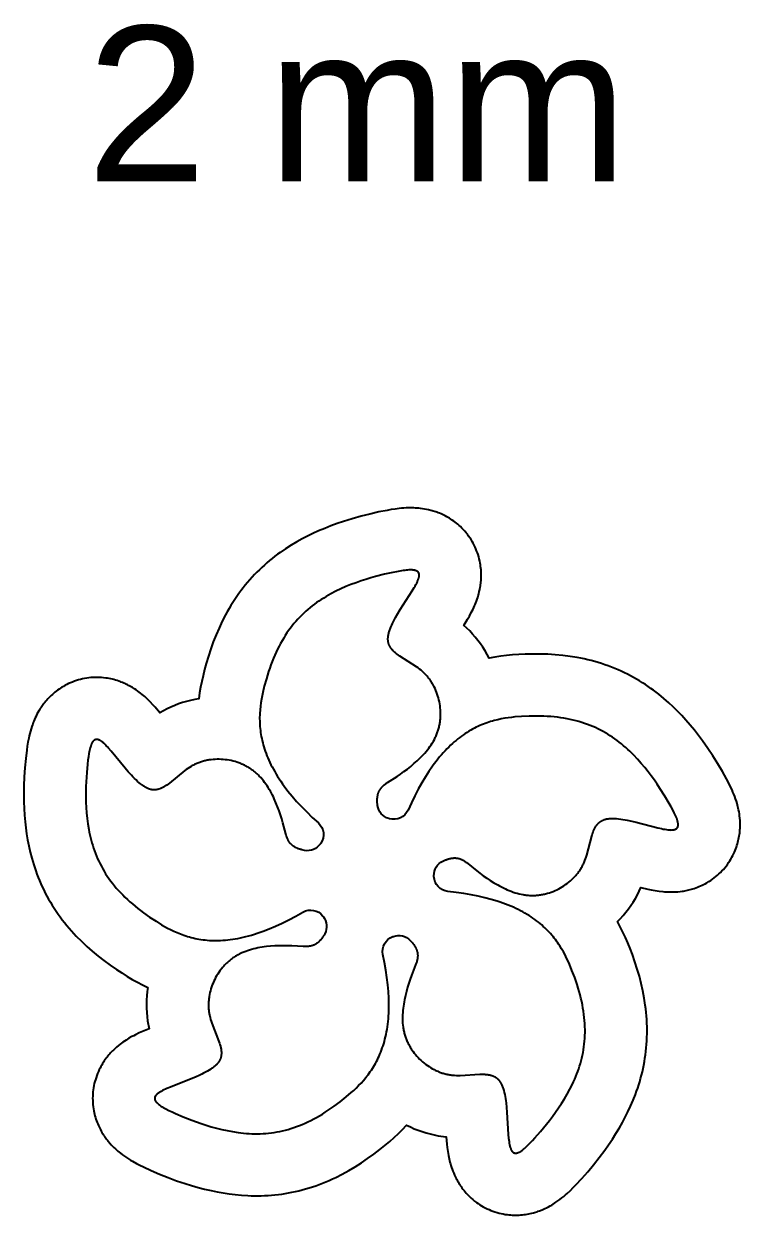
# Model space of a CAD drawing. Extents: x -221 to 104, y -309 to -96.
# Drawn here: x -104.23 to -81.13, y -137.36 to -98.95 of the extents above; entities that cross this region are included whole.
import ezdxf

# ---------------------------------------------------------------- set-up
doc = ezdxf.new("R2010")
doc.units = 0
doc.layers.add('DEFAULT', color=7, linetype='CONTINUOUS')
doc.layers.add('FLOWERS', color=7, linetype='CONTINUOUS')
doc.styles.add('DEFAULT', font='arial.ttf')

msp = doc.modelspace()

# ---------------------------------------------------------------- linework, layer by layer
at = {"layer": 'DEFAULT'}
msp.add_lwpolyline([(-100.228, -130.019, 0.074194), (-100.236, -131.096), (-100.19, -131.353), (-100.405, -131.442), (-100.506, -131.487), (-100.625, -131.544), (-100.683, -131.574), (-100.741, -131.604), (-100.837, -131.658), (-100.884, -131.687), (-100.93, -131.716), (-100.98, -131.748), (-101.029, -131.782), (-101.077, -131.816), (-101.124, -131.852), (-101.179, -131.896), (-101.234, -131.942), (-101.286, -131.989), (-101.338, -132.038), (-101.369, -132.068), (-101.399, -132.1), (-101.429, -132.132), (-101.458, -132.164), (-101.486, -132.197), (-101.514, -132.23), (-101.542, -132.264), (-101.568, -132.299), (-101.6, -132.342), (-101.631, -132.386), (-101.66, -132.431), (-101.689, -132.476), (-101.716, -132.522), (-101.743, -132.569), (-101.768, -132.617), (-101.792, -132.665), (-101.822, -132.73), (-101.85, -132.795), (-101.876, -132.862), (-101.899, -132.929), (-101.919, -132.993), (-101.937, -133.056), (-101.953, -133.12), (-101.967, -133.185), (-101.979, -133.252), (-101.989, -133.32), (-101.997, -133.388), (-102.002, -133.456), (-102.006, -133.525), (-102.007, -133.594), (-102.006, -133.662), (-102.003, -133.731), (-101.998, -133.797), (-101.991, -133.864), (-101.981, -133.93), (-101.97, -133.995), (-101.959, -134.05), (-101.946, -134.104), (-101.932, -134.158), (-101.917, -134.211), (-101.901, -134.264), (-101.883, -134.317), (-101.863, -134.369), (-101.843, -134.421), (-101.823, -134.467), (-101.801, -134.514), (-101.779, -134.56), (-101.756, -134.605), (-101.732, -134.65), (-101.706, -134.694), (-101.68, -134.738), (-101.653, -134.781), (-101.63, -134.815), (-101.607, -134.848), (-101.583, -134.881), (-101.558, -134.914), (-101.533, -134.946), (-101.508, -134.978), (-101.455, -135.041), (-101.411, -135.089), (-101.366, -135.137), (-101.319, -135.183), (-101.271, -135.228), (-101.231, -135.265), (-101.19, -135.3), (-101.148, -135.335), (-101.106, -135.368), (-101.043, -135.416), (-100.979, -135.462), (-100.913, -135.506), (-100.847, -135.549), (-100.783, -135.588), (-100.719, -135.626), (-100.598, -135.693), (-100.484, -135.752), (-100.368, -135.808), (-100.119, -135.923), (-99.849, -136.039), (-99.576, -136.149), (-99.3, -136.251), (-99.021, -136.345), (-98.815, -136.409), (-98.607, -136.468), (-98.398, -136.522), (-98.187, -136.571), (-97.995, -136.61), (-97.803, -136.645), (-97.61, -136.674), (-97.416, -136.699), (-97.209, -136.718), (-97.002, -136.731), (-96.894, -136.735), (-96.787, -136.737), (-96.679, -136.737), (-96.571, -136.735), (-96.461, -136.731), (-96.35, -136.725), (-96.24, -136.717), (-96.13, -136.706), (-96.02, -136.694), (-95.91, -136.68), (-95.801, -136.663), (-95.692, -136.644), (-95.581, -136.622), (-95.469, -136.599), (-95.359, -136.573), (-95.249, -136.545), (-95.139, -136.514), (-95.03, -136.482), (-94.922, -136.447), (-94.814, -136.411), (-94.705, -136.371), (-94.596, -136.33), (-94.488, -136.286), (-94.381, -136.24), (-94.275, -136.193), (-94.17, -136.143), (-93.962, -136.039), (-93.752, -135.924), (-93.545, -135.802), (-93.343, -135.673), (-93.145, -135.539), (-92.944, -135.394), (-92.748, -135.244), (-92.587, -135.115), (-92.43, -134.983), (-92.288, -134.858), (-92.149, -134.729), (-92.015, -134.597), (-91.884, -134.46, 0.074194), (-90.863, -134.8), (-90.604, -134.836), (-90.585, -135.068), (-90.574, -135.178), (-90.557, -135.308), (-90.547, -135.373), (-90.535, -135.438), (-90.513, -135.545), (-90.501, -135.599), (-90.487, -135.652), (-90.472, -135.709), (-90.455, -135.766), (-90.437, -135.822), (-90.418, -135.878), (-90.393, -135.945), (-90.366, -136.01), (-90.338, -136.075), (-90.307, -136.139), (-90.288, -136.178), (-90.267, -136.217), (-90.246, -136.255), (-90.224, -136.292), (-90.202, -136.33), (-90.179, -136.367), (-90.155, -136.403), (-90.13, -136.439), (-90.099, -136.483), (-90.066, -136.525), (-90.033, -136.567), (-89.999, -136.609), (-89.963, -136.649), (-89.927, -136.689), (-89.89, -136.727), (-89.851, -136.765), (-89.799, -136.814), (-89.745, -136.86), (-89.69, -136.906), (-89.633, -136.949), (-89.579, -136.987), (-89.524, -137.024), (-89.468, -137.059), (-89.41, -137.092), (-89.35, -137.124), (-89.289, -137.155), (-89.227, -137.183), (-89.164, -137.21), (-89.099, -137.234), (-89.034, -137.256), (-88.969, -137.277), (-88.903, -137.295), (-88.838, -137.311), (-88.772, -137.324), (-88.707, -137.336), (-88.641, -137.345), (-88.586, -137.352), (-88.53, -137.356), (-88.475, -137.36), (-88.419, -137.362), (-88.364, -137.362), (-88.308, -137.362), (-88.253, -137.359), (-88.197, -137.356), (-88.146, -137.351), (-88.096, -137.345), (-88.045, -137.338), (-87.995, -137.33), (-87.945, -137.321), (-87.895, -137.31), (-87.845, -137.299), (-87.796, -137.286), (-87.757, -137.275), (-87.717, -137.263), (-87.679, -137.251), (-87.64, -137.238), (-87.601, -137.224), (-87.563, -137.209), (-87.488, -137.178), (-87.428, -137.152), (-87.368, -137.123), (-87.31, -137.093), (-87.252, -137.062), (-87.205, -137.035), (-87.159, -137.007), (-87.113, -136.978), (-87.068, -136.948), (-87.003, -136.903), (-86.94, -136.856), (-86.877, -136.807), (-86.816, -136.757), (-86.762, -136.711), (-86.708, -136.663), (-86.603, -136.565), (-86.511, -136.474), (-86.422, -136.382), (-86.235, -136.181), (-86.041, -135.96), (-85.853, -135.734), (-85.671, -135.503), (-85.495, -135.267), (-85.37, -135.09), (-85.25, -134.911), (-85.134, -134.729), (-85.022, -134.543), (-84.926, -134.373), (-84.833, -134.201), (-84.746, -134.026), (-84.663, -133.849), (-84.58, -133.659), (-84.504, -133.466), (-84.467, -133.365), (-84.432, -133.263), (-84.398, -133.161), (-84.367, -133.058), (-84.337, -132.951), (-84.308, -132.844), (-84.282, -132.737), (-84.258, -132.629), (-84.236, -132.521), (-84.216, -132.412), (-84.198, -132.303), (-84.182, -132.193), (-84.168, -132.08), (-84.156, -131.967), (-84.147, -131.854), (-84.139, -131.741), (-84.134, -131.627), (-84.132, -131.514), (-84.131, -131.4), (-84.132, -131.286), (-84.136, -131.17), (-84.142, -131.054), (-84.15, -130.938), (-84.161, -130.822), (-84.173, -130.706), (-84.188, -130.591), (-84.223, -130.361), (-84.267, -130.125), (-84.319, -129.891), (-84.379, -129.659), (-84.446, -129.429), (-84.521, -129.194), (-84.603, -128.961), (-84.676, -128.768), (-84.754, -128.577), (-84.829, -128.404), (-84.908, -128.232), (-84.993, -128.063), (-85.082, -127.897, 0.074194), (-84.443, -127.031), (-84.329, -126.795), (-84.103, -126.849), (-83.994, -126.872), (-83.865, -126.896), (-83.801, -126.907), (-83.736, -126.916), (-83.626, -126.928), (-83.572, -126.933), (-83.517, -126.937), (-83.458, -126.94), (-83.399, -126.941), (-83.339, -126.941), (-83.28, -126.94), (-83.209, -126.937), (-83.139, -126.932), (-83.068, -126.925), (-82.998, -126.916), (-82.955, -126.909), (-82.912, -126.902), (-82.869, -126.894), (-82.827, -126.884), (-82.784, -126.875), (-82.742, -126.864), (-82.7, -126.852), (-82.658, -126.84), (-82.607, -126.824), (-82.556, -126.806), (-82.506, -126.788), (-82.456, -126.768), (-82.407, -126.746), (-82.358, -126.724), (-82.31, -126.7), (-82.262, -126.676), (-82.2, -126.641), (-82.138, -126.604), (-82.078, -126.565), (-82.02, -126.525), (-81.967, -126.485), (-81.915, -126.444), (-81.864, -126.402), (-81.815, -126.357), (-81.766, -126.31), (-81.718, -126.261), (-81.671, -126.211), (-81.627, -126.159), (-81.584, -126.106), (-81.542, -126.051), (-81.503, -125.995), (-81.465, -125.937), (-81.43, -125.88), (-81.397, -125.822), (-81.365, -125.764), (-81.336, -125.704), (-81.313, -125.653), (-81.291, -125.602), (-81.271, -125.55), (-81.252, -125.498), (-81.234, -125.445), (-81.218, -125.392), (-81.203, -125.339), (-81.189, -125.285), (-81.178, -125.235), (-81.168, -125.185), (-81.159, -125.135), (-81.151, -125.085), (-81.144, -125.034), (-81.139, -124.984), (-81.134, -124.933), (-81.131, -124.882), (-81.13, -124.841), (-81.129, -124.8), (-81.128, -124.759), (-81.129, -124.719), (-81.13, -124.678), (-81.132, -124.637), (-81.138, -124.555), (-81.145, -124.49), (-81.154, -124.425), (-81.164, -124.36), (-81.177, -124.295), (-81.188, -124.243), (-81.2, -124.19), (-81.214, -124.137), (-81.228, -124.085), (-81.251, -124.01), (-81.276, -123.935), (-81.303, -123.86), (-81.331, -123.787), (-81.36, -123.718), (-81.39, -123.65), (-81.448, -123.524), (-81.506, -123.409), (-81.566, -123.296), (-81.7, -123.056), (-81.851, -122.803), (-82.007, -122.554), (-82.17, -122.31), (-82.34, -122.07), (-82.47, -121.897), (-82.603, -121.727), (-82.741, -121.56), (-82.882, -121.396), (-83.014, -121.252), (-83.15, -121.111), (-83.289, -120.974), (-83.432, -120.84), (-83.59, -120.7), (-83.753, -120.566), (-83.921, -120.437), (-84.007, -120.375), (-84.093, -120.314), (-84.185, -120.252), (-84.278, -120.192), (-84.372, -120.134), (-84.467, -120.078), (-84.563, -120.023), (-84.66, -119.971), (-84.759, -119.92), (-84.858, -119.871), (-84.961, -119.823), (-85.065, -119.777), (-85.17, -119.733), (-85.275, -119.691), (-85.382, -119.651), (-85.489, -119.613), (-85.597, -119.577), (-85.705, -119.544), (-85.817, -119.511), (-85.929, -119.481), (-86.042, -119.453), (-86.156, -119.427), (-86.27, -119.403), (-86.384, -119.381), (-86.614, -119.344), (-86.851, -119.313), (-87.09, -119.29), (-87.329, -119.275), (-87.568, -119.268), (-87.815, -119.267), (-88.062, -119.273), (-88.268, -119.283), (-88.474, -119.297), (-88.662, -119.315), (-88.85, -119.338), (-89.037, -119.366), (-89.223, -119.399, 0.074194), (-89.849, -118.524), (-90.037, -118.343), (-89.916, -118.145), (-89.86, -118.048), (-89.798, -117.933), (-89.768, -117.875), (-89.739, -117.816), (-89.694, -117.716), (-89.672, -117.665), (-89.652, -117.614), (-89.631, -117.559), (-89.611, -117.503), (-89.592, -117.447), (-89.575, -117.39), (-89.556, -117.322), (-89.539, -117.253), (-89.524, -117.184), (-89.511, -117.114), (-89.504, -117.071), (-89.498, -117.028), (-89.493, -116.985), (-89.488, -116.942), (-89.484, -116.898), (-89.482, -116.855), (-89.48, -116.811), (-89.478, -116.768), (-89.478, -116.714), (-89.479, -116.66), (-89.481, -116.607), (-89.485, -116.553), (-89.49, -116.5), (-89.496, -116.446), (-89.503, -116.393), (-89.512, -116.34), (-89.526, -116.27), (-89.542, -116.2), (-89.56, -116.131), (-89.581, -116.063), (-89.602, -116), (-89.625, -115.938), (-89.65, -115.877), (-89.677, -115.817), (-89.707, -115.755), (-89.738, -115.694), (-89.772, -115.635), (-89.807, -115.576), (-89.845, -115.519), (-89.884, -115.462), (-89.925, -115.407), (-89.968, -115.354), (-90.011, -115.303), (-90.056, -115.253), (-90.103, -115.205), (-90.151, -115.159), (-90.191, -115.121), (-90.233, -115.085), (-90.276, -115.05), (-90.32, -115.015), (-90.365, -114.982), (-90.41, -114.95), (-90.456, -114.919), (-90.503, -114.89), (-90.547, -114.864), (-90.591, -114.839), (-90.636, -114.815), (-90.682, -114.792), (-90.728, -114.77), (-90.774, -114.749), (-90.821, -114.729), (-90.869, -114.71), (-90.907, -114.696), (-90.946, -114.683), (-90.984, -114.67), (-91.023, -114.658), (-91.063, -114.646), (-91.102, -114.635), (-91.181, -114.616), (-91.246, -114.602), (-91.31, -114.591), (-91.375, -114.581), (-91.44, -114.572), (-91.494, -114.567), (-91.548, -114.562), (-91.602, -114.559), (-91.656, -114.556), (-91.735, -114.555), (-91.814, -114.555), (-91.893, -114.558), (-91.972, -114.562), (-92.046, -114.568), (-92.121, -114.576), (-92.258, -114.592), (-92.385, -114.612), (-92.512, -114.634), (-92.781, -114.687), (-93.068, -114.752), (-93.353, -114.824), (-93.636, -114.904), (-93.917, -114.991), (-94.122, -115.061), (-94.325, -115.135), (-94.526, -115.215), (-94.725, -115.299), (-94.903, -115.38), (-95.079, -115.465), (-95.253, -115.554), (-95.424, -115.649), (-95.606, -115.757), (-95.784, -115.87), (-95.958, -115.99), (-96.044, -116.052), (-96.128, -116.116), (-96.215, -116.184), (-96.301, -116.254), (-96.386, -116.325), (-96.469, -116.398), (-96.55, -116.473), (-96.63, -116.549), (-96.709, -116.627), (-96.786, -116.706), (-96.864, -116.789), (-96.94, -116.874), (-97.014, -116.96), (-97.086, -117.047), (-97.157, -117.136), (-97.226, -117.226), (-97.294, -117.318), (-97.359, -117.411), (-97.424, -117.507), (-97.488, -117.605), (-97.549, -117.703), (-97.609, -117.803), (-97.667, -117.904), (-97.723, -118.006), (-97.83, -118.213), (-97.933, -118.429), (-98.028, -118.649), (-98.116, -118.872), (-98.197, -119.098), (-98.274, -119.332), (-98.345, -119.569), (-98.399, -119.768), (-98.449, -119.968), (-98.49, -120.152), (-98.527, -120.338), (-98.558, -120.524), (-98.583, -120.711, 0.074194), (-99.609, -121.036), (-99.84, -121.16), (-99.991, -120.983), (-100.065, -120.901), (-100.156, -120.805), (-100.202, -120.759), (-100.249, -120.713), (-100.33, -120.639), (-100.372, -120.603), (-100.414, -120.568), (-100.46, -120.531), (-100.507, -120.495), (-100.555, -120.46), (-100.603, -120.426), (-100.662, -120.387), (-100.722, -120.349), (-100.783, -120.314), (-100.846, -120.28), (-100.884, -120.26), (-100.924, -120.241), (-100.963, -120.222), (-101.003, -120.205), (-101.043, -120.188), (-101.083, -120.171), (-101.124, -120.156), (-101.165, -120.141), (-101.216, -120.125), (-101.268, -120.109), (-101.319, -120.094), (-101.371, -120.081), (-101.424, -120.069), (-101.476, -120.059), (-101.529, -120.05), (-101.582, -120.042), (-101.653, -120.033), (-101.724, -120.027), (-101.796, -120.023), (-101.867, -120.021), (-101.933, -120.022), (-101.999, -120.025), (-102.065, -120.029), (-102.131, -120.036), (-102.199, -120.046), (-102.266, -120.057), (-102.334, -120.07), (-102.4, -120.086), (-102.466, -120.104), (-102.532, -120.124), (-102.597, -120.146), (-102.661, -120.17), (-102.723, -120.196), (-102.784, -120.223), (-102.844, -120.252), (-102.903, -120.284), (-102.951, -120.311), (-102.999, -120.34), (-103.046, -120.369), (-103.092, -120.4), (-103.137, -120.433), (-103.182, -120.466), (-103.225, -120.5), (-103.268, -120.536), (-103.306, -120.57), (-103.344, -120.604), (-103.381, -120.639), (-103.417, -120.675), (-103.452, -120.712), (-103.486, -120.75), (-103.519, -120.789), (-103.552, -120.828), (-103.577, -120.86), (-103.602, -120.893), (-103.626, -120.925), (-103.649, -120.959), (-103.672, -120.993), (-103.695, -121.027), (-103.738, -121.096), (-103.771, -121.153), (-103.802, -121.211), (-103.832, -121.27), (-103.86, -121.329), (-103.882, -121.379), (-103.903, -121.428), (-103.923, -121.479), (-103.941, -121.53), (-103.967, -121.604), (-103.991, -121.679), (-104.013, -121.755), (-104.033, -121.832), (-104.051, -121.904), (-104.067, -121.977), (-104.093, -122.113), (-104.114, -122.24), (-104.132, -122.367), (-104.164, -122.64), (-104.191, -122.933), (-104.211, -123.226), (-104.223, -123.52), (-104.226, -123.814), (-104.223, -124.03), (-104.215, -124.246), (-104.202, -124.462), (-104.183, -124.677), (-104.162, -124.872), (-104.135, -125.065), (-104.103, -125.258), (-104.066, -125.45), (-104.021, -125.653), (-103.969, -125.854), (-103.94, -125.957), (-103.908, -126.06), (-103.875, -126.163), (-103.84, -126.264), (-103.802, -126.368), (-103.762, -126.471), (-103.72, -126.574), (-103.677, -126.675), (-103.631, -126.776), (-103.583, -126.876), (-103.534, -126.975), (-103.482, -127.072), (-103.427, -127.172), (-103.37, -127.27), (-103.311, -127.368), (-103.25, -127.464), (-103.188, -127.558), (-103.123, -127.652), (-103.057, -127.744), (-102.989, -127.835), (-102.917, -127.927), (-102.844, -128.018), (-102.769, -128.107), (-102.693, -128.194), (-102.615, -128.281), (-102.535, -128.366), (-102.372, -128.531), (-102.197, -128.695), (-102.018, -128.854), (-101.833, -129.007), (-101.644, -129.154), (-101.444, -129.3), (-101.241, -129.44), (-101.069, -129.553), (-100.894, -129.662), (-100.731, -129.758), (-100.566, -129.85), (-100.398, -129.937)], format="xyb", close=True, dxfattribs=at)
at = {"layer": 'FLOWERS'}
msp.add_lwpolyline([(-94.524, -128.288), (-94.547, -128.329), (-94.57, -128.367), (-94.582, -128.385), (-94.594, -128.403), (-94.606, -128.419), (-94.617, -128.436), (-94.629, -128.451), (-94.641, -128.466), (-94.653, -128.481), (-94.665, -128.494), (-94.677, -128.508), (-94.689, -128.52), (-94.701, -128.532), (-94.713, -128.544), (-94.725, -128.555), (-94.737, -128.566), (-94.749, -128.576), (-94.761, -128.585), (-94.773, -128.594), (-94.785, -128.603), (-94.797, -128.611), (-94.81, -128.619), (-94.822, -128.626), (-94.834, -128.633), (-94.847, -128.64), (-94.859, -128.646), (-94.871, -128.651), (-94.884, -128.657), (-94.896, -128.661), (-94.909, -128.666), (-94.921, -128.67), (-94.934, -128.674), (-94.947, -128.678), (-94.959, -128.681), (-94.972, -128.684), (-94.985, -128.687), (-94.998, -128.689), (-95.011, -128.691), (-95.024, -128.693), (-95.037, -128.694), (-95.063, -128.697), (-95.089, -128.699), (-95.115, -128.7), (-95.142, -128.7), (-95.169, -128.7), (-95.223, -128.698), (-95.588, -128.678), (-95.72, -128.675), (-95.855, -128.674), (-95.991, -128.676), (-96.129, -128.681), (-96.268, -128.691), (-96.406, -128.704), (-96.475, -128.713), (-96.544, -128.723), (-96.612, -128.735), (-96.68, -128.747), (-96.747, -128.762), (-96.814, -128.778), (-96.88, -128.795), (-96.945, -128.814), (-97.01, -128.835), (-97.073, -128.857), (-97.136, -128.882), (-97.197, -128.908), (-97.257, -128.936), (-97.287, -128.951), (-97.316, -128.966), (-97.345, -128.982), (-97.374, -128.998), (-97.402, -129.015), (-97.43, -129.033), (-97.457, -129.051), (-97.485, -129.069), (-97.511, -129.088), (-97.538, -129.108), (-97.563, -129.128), (-97.589, -129.148), (-97.614, -129.169), (-97.639, -129.191), (-97.663, -129.213), (-97.687, -129.235), (-97.71, -129.258), (-97.733, -129.281), (-97.756, -129.305), (-97.778, -129.329), (-97.8, -129.354), (-97.821, -129.378), (-97.842, -129.404), (-97.863, -129.429), (-97.902, -129.482), (-97.94, -129.535), (-97.975, -129.59), (-98.009, -129.646), (-98.041, -129.703), (-98.071, -129.761), (-98.1, -129.82), (-98.126, -129.879), (-98.15, -129.94), (-98.172, -130.001), (-98.192, -130.062), (-98.209, -130.125), (-98.225, -130.187), (-98.238, -130.25), (-98.25, -130.312), (-98.254, -130.344), (-98.259, -130.375), (-98.262, -130.407), (-98.265, -130.438), (-98.268, -130.47), (-98.27, -130.501), (-98.271, -130.533), (-98.272, -130.564), (-98.272, -130.596), (-98.272, -130.627), (-98.271, -130.658), (-98.269, -130.689), (-98.267, -130.72), (-98.264, -130.751), (-98.26, -130.782), (-98.256, -130.812), (-98.252, -130.843), (-98.246, -130.873), (-98.241, -130.903), (-98.234, -130.933), (-98.22, -130.993), (-98.204, -131.052), (-98.186, -131.11), (-98.167, -131.168), (-97.936, -131.761), (-97.919, -131.811), (-97.903, -131.861), (-97.889, -131.909), (-97.883, -131.933), (-97.878, -131.957), (-97.872, -131.98), (-97.868, -132.004), (-97.864, -132.027), (-97.861, -132.05), (-97.859, -132.073), (-97.857, -132.096), (-97.856, -132.118), (-97.856, -132.13), (-97.856, -132.141), (-97.856, -132.152), (-97.856, -132.163), (-97.857, -132.174), (-97.858, -132.185), (-97.859, -132.196), (-97.86, -132.207), (-97.862, -132.217), (-97.863, -132.228), (-97.865, -132.239), (-97.867, -132.25), (-97.87, -132.26), (-97.872, -132.271), (-97.875, -132.281), (-97.878, -132.292), (-97.882, -132.302), (-97.885, -132.313), (-97.889, -132.323), (-97.893, -132.333), (-97.898, -132.343), (-97.903, -132.354), (-97.907, -132.364), (-97.913, -132.374), (-97.918, -132.384), (-97.924, -132.394), (-97.93, -132.404), (-97.936, -132.414), (-97.943, -132.424), (-97.95, -132.433), (-97.957, -132.443), (-97.965, -132.453), (-97.973, -132.462), (-97.981, -132.472), (-97.989, -132.482), (-97.998, -132.491), (-98.016, -132.51), (-98.035, -132.529), (-98.056, -132.547), (-98.077, -132.565), (-98.099, -132.583), (-98.122, -132.601), (-98.146, -132.619), (-98.171, -132.637), (-98.197, -132.654), (-98.25, -132.688), (-98.307, -132.722), (-98.366, -132.755), (-98.428, -132.787), (-98.491, -132.819), (-98.556, -132.85), (-98.691, -132.91), (-98.829, -132.968), (-99.497, -133.23), (-99.611, -133.278), (-99.663, -133.301), (-99.713, -133.324), (-99.758, -133.347), (-99.8, -133.37), (-99.82, -133.381), (-99.838, -133.392), (-99.856, -133.403), (-99.872, -133.414), (-99.888, -133.425), (-99.902, -133.436), (-99.916, -133.446), (-99.922, -133.452), (-99.928, -133.457), (-99.934, -133.463), (-99.94, -133.468), (-99.945, -133.473), (-99.95, -133.479), (-99.955, -133.484), (-99.96, -133.489), (-99.965, -133.495), (-99.969, -133.5), (-99.973, -133.505), (-99.977, -133.511), (-99.98, -133.516), (-99.984, -133.521), (-99.987, -133.526), (-99.99, -133.532), (-99.992, -133.537), (-99.995, -133.542), (-99.996, -133.545), (-99.997, -133.548), (-99.998, -133.55), (-99.999, -133.553), (-100, -133.555), (-100.001, -133.558), (-100.001, -133.561), (-100.002, -133.563), (-100.003, -133.566), (-100.004, -133.569), (-100.004, -133.571), (-100.005, -133.574), (-100.005, -133.577), (-100.006, -133.579), (-100.006, -133.582), (-100.006, -133.584), (-100.007, -133.587), (-100.007, -133.59), (-100.007, -133.592), (-100.007, -133.595), (-100.007, -133.598), (-100.007, -133.6), (-100.007, -133.603), (-100.007, -133.605), (-100.007, -133.608), (-100.007, -133.611), (-100.006, -133.613), (-100.006, -133.616), (-100.006, -133.619), (-100.005, -133.621), (-100.005, -133.624), (-100.004, -133.626), (-100.004, -133.629), (-100.003, -133.632), (-100.002, -133.634), (-100.001, -133.637), (-100.001, -133.64), (-100, -133.642), (-99.998, -133.647), (-99.996, -133.653), (-99.994, -133.658), (-99.991, -133.663), (-99.989, -133.669), (-99.986, -133.674), (-99.983, -133.679), (-99.98, -133.684), (-99.976, -133.69), (-99.973, -133.695), (-99.969, -133.7), (-99.965, -133.706), (-99.96, -133.711), (-99.956, -133.716), (-99.951, -133.722), (-99.947, -133.727), (-99.942, -133.732), (-99.931, -133.743), (-99.92, -133.754), (-99.908, -133.765), (-99.895, -133.776), (-99.882, -133.786), (-99.868, -133.797), (-99.853, -133.808), (-99.837, -133.819), (-99.804, -133.842), (-99.768, -133.864), (-99.73, -133.887), (-99.689, -133.91), (-99.645, -133.934), (-99.551, -133.982), (-99.447, -134.031), (-99.335, -134.083), (-99.086, -134.19), (-98.809, -134.301), (-98.661, -134.355), (-98.507, -134.409), (-98.348, -134.46), (-98.185, -134.509), (-98.018, -134.555), (-97.847, -134.598), (-97.674, -134.635), (-97.498, -134.668), (-97.32, -134.695), (-97.231, -134.707), (-97.141, -134.716), (-97.051, -134.724), (-96.961, -134.73), (-96.871, -134.735), (-96.781, -134.737), (-96.692, -134.737), (-96.602, -134.735), (-96.512, -134.731), (-96.422, -134.725), (-96.332, -134.717), (-96.243, -134.706), (-96.153, -134.694), (-96.063, -134.679), (-95.973, -134.661), (-95.883, -134.642), (-95.793, -134.62), (-95.702, -134.595), (-95.612, -134.568), (-95.521, -134.539), (-95.43, -134.507), (-95.339, -134.473), (-95.248, -134.436), (-95.156, -134.396), (-95.064, -134.354), (-94.972, -134.309), (-94.879, -134.261), (-94.786, -134.211), (-94.693, -134.158), (-94.599, -134.102), (-94.505, -134.043), (-94.41, -133.981), (-94.315, -133.917), (-94.22, -133.849), (-94.027, -133.705), (-93.832, -133.549), (-93.67, -133.411), (-93.59, -133.338), (-93.509, -133.262), (-93.43, -133.183), (-93.352, -133.101), (-93.274, -133.015), (-93.199, -132.926), (-93.162, -132.879), (-93.126, -132.832), (-93.09, -132.783), (-93.054, -132.733), (-93.02, -132.683), (-92.986, -132.631), (-92.952, -132.577), (-92.92, -132.523), (-92.888, -132.467), (-92.857, -132.41), (-92.827, -132.352), (-92.798, -132.292), (-92.77, -132.231), (-92.742, -132.168), (-92.716, -132.104), (-92.691, -132.038), (-92.667, -131.971), (-92.643, -131.902), (-92.621, -131.832), (-92.601, -131.76), (-92.581, -131.687), (-92.563, -131.611), (-92.546, -131.534), (-92.53, -131.455), (-92.516, -131.375), (-92.503, -131.293), (-92.492, -131.208), (-92.482, -131.122), (-92.473, -131.034), (-92.466, -130.944), (-92.461, -130.852), (-92.457, -130.759), (-92.455, -130.663), (-92.455, -130.565), (-92.46, -130.362), (-92.471, -130.151), (-92.491, -129.931), (-92.518, -129.702), (-92.553, -129.464), (-92.597, -129.216), (-92.649, -128.958, -0.376728), (-92.328, -128.381, 0.002979), (-92.306, -128.373, -0.301409), (-91.768, -128.5), (-91.736, -128.535), (-91.707, -128.569), (-91.694, -128.585), (-91.681, -128.602), (-91.668, -128.618), (-91.656, -128.635), (-91.645, -128.651), (-91.635, -128.667), (-91.625, -128.682), (-91.615, -128.698), (-91.606, -128.713), (-91.598, -128.729), (-91.59, -128.744), (-91.583, -128.759), (-91.576, -128.774), (-91.57, -128.788), (-91.564, -128.803), (-91.558, -128.817), (-91.553, -128.832), (-91.549, -128.846), (-91.545, -128.86), (-91.541, -128.874), (-91.538, -128.888), (-91.536, -128.902), (-91.533, -128.916), (-91.531, -128.929), (-91.53, -128.943), (-91.529, -128.956), (-91.528, -128.97), (-91.527, -128.983), (-91.527, -128.996), (-91.527, -129.009), (-91.528, -129.023), (-91.529, -129.036), (-91.53, -129.049), (-91.531, -129.062), (-91.533, -129.075), (-91.535, -129.088), (-91.537, -129.1), (-91.54, -129.113), (-91.545, -129.139), (-91.552, -129.164), (-91.559, -129.19), (-91.567, -129.215), (-91.576, -129.241), (-91.594, -129.292), (-91.726, -129.633), (-91.77, -129.757), (-91.812, -129.885), (-91.853, -130.015), (-91.89, -130.148), (-91.924, -130.283), (-91.953, -130.419), (-91.966, -130.487), (-91.978, -130.555), (-91.988, -130.624), (-91.997, -130.692), (-92.004, -130.761), (-92.01, -130.829), (-92.014, -130.898), (-92.016, -130.966), (-92.016, -131.033), (-92.014, -131.101), (-92.011, -131.168), (-92.005, -131.234), (-91.996, -131.3), (-91.992, -131.333), (-91.986, -131.365), (-91.98, -131.398), (-91.973, -131.43), (-91.966, -131.462), (-91.958, -131.494), (-91.949, -131.526), (-91.94, -131.557), (-91.93, -131.588), (-91.92, -131.62), (-91.909, -131.65), (-91.897, -131.681), (-91.885, -131.711), (-91.872, -131.741), (-91.858, -131.771), (-91.845, -131.801), (-91.83, -131.83), (-91.815, -131.859), (-91.799, -131.888), (-91.783, -131.917), (-91.767, -131.945), (-91.75, -131.973), (-91.732, -132.001), (-91.714, -132.028), (-91.677, -132.082), (-91.637, -132.134), (-91.596, -132.185), (-91.554, -132.235), (-91.509, -132.283), (-91.463, -132.329), (-91.416, -132.374), (-91.367, -132.417), (-91.317, -132.459), (-91.266, -132.499), (-91.214, -132.536), (-91.16, -132.573), (-91.106, -132.607), (-91.05, -132.639), (-90.994, -132.669), (-90.965, -132.683), (-90.937, -132.697), (-90.908, -132.71), (-90.879, -132.723), (-90.85, -132.735), (-90.82, -132.746), (-90.791, -132.757), (-90.761, -132.768), (-90.732, -132.778), (-90.702, -132.787), (-90.672, -132.796), (-90.642, -132.804), (-90.612, -132.811), (-90.581, -132.818), (-90.551, -132.824), (-90.521, -132.83), (-90.49, -132.835), (-90.46, -132.839), (-90.429, -132.843), (-90.399, -132.846), (-90.338, -132.851), (-90.277, -132.854), (-90.216, -132.855), (-90.155, -132.855), (-89.519, -132.818), (-89.466, -132.817), (-89.414, -132.818), (-89.364, -132.82), (-89.339, -132.821), (-89.315, -132.823), (-89.291, -132.826), (-89.267, -132.829), (-89.244, -132.832), (-89.221, -132.837), (-89.199, -132.841), (-89.176, -132.847), (-89.155, -132.853), (-89.144, -132.856), (-89.133, -132.859), (-89.123, -132.863), (-89.113, -132.867), (-89.102, -132.871), (-89.092, -132.875), (-89.082, -132.879), (-89.072, -132.884), (-89.062, -132.889), (-89.053, -132.894), (-89.043, -132.899), (-89.033, -132.904), (-89.024, -132.91), (-89.015, -132.915), (-89.006, -132.921), (-88.997, -132.928), (-88.988, -132.934), (-88.979, -132.941), (-88.97, -132.948), (-88.962, -132.955), (-88.954, -132.962), (-88.945, -132.97), (-88.937, -132.978), (-88.929, -132.986), (-88.921, -132.994), (-88.914, -133.003), (-88.906, -133.011), (-88.899, -133.02), (-88.891, -133.03), (-88.884, -133.039), (-88.877, -133.049), (-88.87, -133.06), (-88.864, -133.07), (-88.857, -133.081), (-88.85, -133.092), (-88.844, -133.103), (-88.832, -133.126), (-88.82, -133.15), (-88.809, -133.175), (-88.798, -133.201), (-88.787, -133.228), (-88.778, -133.255), (-88.768, -133.283), (-88.759, -133.313), (-88.75, -133.342), (-88.734, -133.404), (-88.72, -133.468), (-88.707, -133.535), (-88.695, -133.603), (-88.685, -133.673), (-88.675, -133.745), (-88.66, -133.891), (-88.647, -134.041), (-88.604, -134.757), (-88.594, -134.88), (-88.588, -134.937), (-88.582, -134.991), (-88.574, -135.042), (-88.566, -135.088), (-88.561, -135.11), (-88.556, -135.131), (-88.551, -135.151), (-88.546, -135.17), (-88.54, -135.188), (-88.534, -135.206), (-88.528, -135.222), (-88.525, -135.23), (-88.522, -135.237), (-88.518, -135.244), (-88.515, -135.251), (-88.512, -135.258), (-88.508, -135.265), (-88.505, -135.271), (-88.501, -135.277), (-88.497, -135.283), (-88.494, -135.289), (-88.49, -135.294), (-88.486, -135.3), (-88.482, -135.305), (-88.478, -135.31), (-88.474, -135.314), (-88.47, -135.319), (-88.466, -135.323), (-88.461, -135.327), (-88.459, -135.329), (-88.457, -135.33), (-88.455, -135.332), (-88.453, -135.334), (-88.45, -135.336), (-88.448, -135.337), (-88.446, -135.339), (-88.444, -135.34), (-88.441, -135.342), (-88.439, -135.343), (-88.437, -135.345), (-88.434, -135.346), (-88.432, -135.347), (-88.43, -135.349), (-88.427, -135.35), (-88.425, -135.351), (-88.423, -135.352), (-88.42, -135.353), (-88.418, -135.354), (-88.415, -135.355), (-88.413, -135.356), (-88.41, -135.356), (-88.408, -135.357), (-88.405, -135.358), (-88.403, -135.359), (-88.4, -135.359), (-88.397, -135.36), (-88.395, -135.36), (-88.392, -135.361), (-88.39, -135.361), (-88.387, -135.361), (-88.384, -135.362), (-88.382, -135.362), (-88.379, -135.362), (-88.376, -135.362), (-88.373, -135.362), (-88.371, -135.363), (-88.368, -135.363), (-88.362, -135.362), (-88.357, -135.362), (-88.351, -135.362), (-88.345, -135.361), (-88.339, -135.36), (-88.334, -135.359), (-88.328, -135.358), (-88.322, -135.356), (-88.315, -135.355), (-88.309, -135.353), (-88.303, -135.351), (-88.297, -135.349), (-88.29, -135.346), (-88.284, -135.344), (-88.277, -135.341), (-88.271, -135.338), (-88.264, -135.335), (-88.251, -135.328), (-88.237, -135.321), (-88.223, -135.313), (-88.209, -135.304), (-88.194, -135.295), (-88.18, -135.285), (-88.164, -135.274), (-88.149, -135.263), (-88.118, -135.238), (-88.085, -135.211), (-88.052, -135.181), (-88.017, -135.15), (-87.981, -135.115), (-87.906, -135.041), (-87.827, -134.957), (-87.744, -134.866), (-87.564, -134.663), (-87.374, -134.433), (-87.276, -134.309), (-87.178, -134.18), (-87.08, -134.044), (-86.982, -133.904), (-86.887, -133.76), (-86.794, -133.61), (-86.705, -133.457), (-86.619, -133.3), (-86.538, -133.139), (-86.5, -133.058), (-86.463, -132.976), (-86.428, -132.893), (-86.394, -132.809), (-86.362, -132.725), (-86.332, -132.64), (-86.304, -132.554), (-86.278, -132.468), (-86.254, -132.382), (-86.232, -132.295), (-86.213, -132.207), (-86.195, -132.118), (-86.179, -132.029), (-86.166, -131.939), (-86.154, -131.848), (-86.145, -131.756), (-86.138, -131.663), (-86.134, -131.57), (-86.131, -131.475), (-86.131, -131.38), (-86.133, -131.284), (-86.138, -131.187), (-86.145, -131.088), (-86.154, -130.989), (-86.166, -130.888), (-86.18, -130.787), (-86.197, -130.684), (-86.216, -130.58), (-86.238, -130.475), (-86.262, -130.368), (-86.289, -130.26), (-86.318, -130.151), (-86.35, -130.041), (-86.385, -129.929), (-86.462, -129.702), (-86.551, -129.468), (-86.632, -129.271), (-86.676, -129.172), (-86.724, -129.072), (-86.774, -128.972), (-86.828, -128.872), (-86.886, -128.773), (-86.948, -128.673), (-86.981, -128.624), (-87.015, -128.574), (-87.05, -128.525), (-87.086, -128.476), (-87.124, -128.428), (-87.163, -128.379), (-87.203, -128.331), (-87.245, -128.283), (-87.288, -128.236), (-87.333, -128.189), (-87.379, -128.142), (-87.427, -128.096), (-87.476, -128.05), (-87.527, -128.005), (-87.58, -127.96), (-87.635, -127.915), (-87.691, -127.872), (-87.749, -127.828), (-87.809, -127.786), (-87.871, -127.744), (-87.935, -127.703), (-88.001, -127.662), (-88.069, -127.622), (-88.139, -127.583), (-88.212, -127.544), (-88.286, -127.507), (-88.363, -127.47), (-88.441, -127.434), (-88.522, -127.398), (-88.606, -127.364), (-88.692, -127.331), (-88.78, -127.298), (-88.87, -127.267), (-88.963, -127.236), (-89.157, -127.178), (-89.362, -127.124), (-89.577, -127.074), (-89.803, -127.029), (-90.041, -126.989), (-90.29, -126.954), (-90.552, -126.924, -0.376728), (-91.001, -126.441, 0.002979), (-91.002, -126.417, -0.301409), (-90.715, -125.945), (-90.672, -125.925), (-90.631, -125.908), (-90.611, -125.9), (-90.591, -125.893), (-90.571, -125.886), (-90.552, -125.88), (-90.534, -125.874), (-90.515, -125.869), (-90.497, -125.865), (-90.479, -125.86), (-90.462, -125.857), (-90.445, -125.853), (-90.428, -125.851), (-90.411, -125.848), (-90.395, -125.846), (-90.379, -125.845), (-90.364, -125.844), (-90.348, -125.843), (-90.333, -125.843), (-90.318, -125.843), (-90.303, -125.844), (-90.289, -125.845), (-90.275, -125.846), (-90.261, -125.848), (-90.247, -125.85), (-90.233, -125.852), (-90.22, -125.855), (-90.207, -125.858), (-90.194, -125.861), (-90.181, -125.865), (-90.168, -125.869), (-90.156, -125.873), (-90.144, -125.878), (-90.131, -125.883), (-90.119, -125.888), (-90.107, -125.893), (-90.096, -125.899), (-90.084, -125.905), (-90.072, -125.911), (-90.061, -125.917), (-90.038, -125.93), (-90.016, -125.944), (-89.994, -125.959), (-89.972, -125.975), (-89.951, -125.991), (-89.908, -126.024), (-89.624, -126.254), (-89.52, -126.335), (-89.411, -126.415), (-89.3, -126.493), (-89.185, -126.57), (-89.067, -126.644), (-88.947, -126.714), (-88.886, -126.747), (-88.825, -126.779), (-88.763, -126.81), (-88.7, -126.84), (-88.637, -126.868), (-88.574, -126.894), (-88.511, -126.919), (-88.446, -126.942), (-88.382, -126.963), (-88.318, -126.983), (-88.253, -127), (-88.188, -127.014), (-88.122, -127.027), (-88.09, -127.032), (-88.057, -127.037), (-88.024, -127.041), (-87.991, -127.045), (-87.959, -127.048), (-87.926, -127.05), (-87.893, -127.052), (-87.86, -127.053), (-87.828, -127.053), (-87.795, -127.053), (-87.762, -127.052), (-87.729, -127.05), (-87.697, -127.048), (-87.664, -127.045), (-87.631, -127.041), (-87.599, -127.037), (-87.567, -127.033), (-87.534, -127.027), (-87.502, -127.022), (-87.47, -127.015), (-87.438, -127.008), (-87.406, -127), (-87.374, -126.992), (-87.343, -126.984), (-87.28, -126.964), (-87.218, -126.943), (-87.157, -126.92), (-87.097, -126.895), (-87.037, -126.867), (-86.979, -126.838), (-86.922, -126.807), (-86.865, -126.774), (-86.81, -126.739), (-86.757, -126.703), (-86.704, -126.665), (-86.654, -126.625), (-86.604, -126.584), (-86.557, -126.541), (-86.511, -126.497), (-86.488, -126.474), (-86.466, -126.451), (-86.445, -126.428), (-86.424, -126.404), (-86.403, -126.38), (-86.383, -126.356), (-86.364, -126.331), (-86.345, -126.306), (-86.326, -126.281), (-86.308, -126.255), (-86.291, -126.229), (-86.274, -126.203), (-86.257, -126.177), (-86.241, -126.15), (-86.226, -126.123), (-86.211, -126.096), (-86.197, -126.069), (-86.184, -126.041), (-86.171, -126.013), (-86.158, -125.985), (-86.135, -125.929), (-86.113, -125.872), (-86.093, -125.814), (-86.074, -125.756), (-85.913, -125.14), (-85.897, -125.089), (-85.881, -125.04), (-85.864, -124.993), (-85.854, -124.97), (-85.845, -124.948), (-85.835, -124.925), (-85.825, -124.904), (-85.814, -124.883), (-85.803, -124.862), (-85.792, -124.842), (-85.78, -124.823), (-85.767, -124.804), (-85.761, -124.795), (-85.755, -124.786), (-85.748, -124.777), (-85.741, -124.768), (-85.734, -124.76), (-85.727, -124.752), (-85.72, -124.743), (-85.712, -124.735), (-85.705, -124.727), (-85.697, -124.72), (-85.689, -124.712), (-85.681, -124.705), (-85.673, -124.698), (-85.665, -124.691), (-85.656, -124.684), (-85.647, -124.677), (-85.639, -124.671), (-85.63, -124.664), (-85.62, -124.658), (-85.611, -124.652), (-85.601, -124.647), (-85.592, -124.641), (-85.582, -124.636), (-85.571, -124.631), (-85.561, -124.626), (-85.551, -124.621), (-85.54, -124.617), (-85.529, -124.613), (-85.518, -124.608), (-85.506, -124.605), (-85.495, -124.601), (-85.483, -124.598), (-85.471, -124.594), (-85.459, -124.591), (-85.446, -124.589), (-85.434, -124.586), (-85.408, -124.581), (-85.381, -124.578), (-85.354, -124.575), (-85.326, -124.572), (-85.297, -124.571), (-85.268, -124.57), (-85.238, -124.57), (-85.208, -124.57), (-85.177, -124.571), (-85.113, -124.575), (-85.048, -124.581), (-84.981, -124.589), (-84.912, -124.599), (-84.842, -124.611), (-84.771, -124.624), (-84.627, -124.654), (-84.481, -124.688), (-83.786, -124.869), (-83.666, -124.898), (-83.61, -124.91), (-83.557, -124.92), (-83.506, -124.928), (-83.459, -124.935), (-83.437, -124.937), (-83.415, -124.939), (-83.395, -124.94), (-83.375, -124.941), (-83.356, -124.942), (-83.338, -124.941), (-83.321, -124.94), (-83.312, -124.94), (-83.304, -124.939), (-83.296, -124.938), (-83.289, -124.937), (-83.281, -124.936), (-83.274, -124.935), (-83.266, -124.933), (-83.259, -124.932), (-83.253, -124.93), (-83.246, -124.928), (-83.24, -124.926), (-83.234, -124.924), (-83.228, -124.922), (-83.222, -124.92), (-83.216, -124.917), (-83.211, -124.915), (-83.205, -124.912), (-83.2, -124.909), (-83.198, -124.908), (-83.195, -124.906), (-83.193, -124.905), (-83.191, -124.903), (-83.188, -124.902), (-83.186, -124.9), (-83.184, -124.898), (-83.182, -124.897), (-83.18, -124.895), (-83.178, -124.893), (-83.176, -124.891), (-83.174, -124.89), (-83.172, -124.888), (-83.17, -124.886), (-83.168, -124.884), (-83.166, -124.882), (-83.164, -124.88), (-83.163, -124.878), (-83.161, -124.876), (-83.159, -124.874), (-83.158, -124.872), (-83.156, -124.87), (-83.155, -124.868), (-83.153, -124.865), (-83.152, -124.863), (-83.151, -124.861), (-83.149, -124.859), (-83.148, -124.856), (-83.147, -124.854), (-83.145, -124.852), (-83.144, -124.849), (-83.143, -124.847), (-83.142, -124.844), (-83.141, -124.842), (-83.14, -124.839), (-83.139, -124.837), (-83.138, -124.834), (-83.137, -124.832), (-83.136, -124.826), (-83.134, -124.821), (-83.133, -124.815), (-83.132, -124.809), (-83.131, -124.804), (-83.13, -124.798), (-83.129, -124.792), (-83.129, -124.785), (-83.129, -124.779), (-83.128, -124.773), (-83.128, -124.766), (-83.129, -124.76), (-83.129, -124.753), (-83.129, -124.746), (-83.13, -124.739), (-83.131, -124.732), (-83.131, -124.724), (-83.134, -124.71), (-83.136, -124.694), (-83.14, -124.678), (-83.144, -124.662), (-83.148, -124.645), (-83.153, -124.628), (-83.159, -124.611), (-83.165, -124.593), (-83.178, -124.555), (-83.194, -124.516), (-83.212, -124.475), (-83.231, -124.432), (-83.253, -124.387), (-83.301, -124.293), (-83.356, -124.192), (-83.416, -124.084), (-83.554, -123.851), (-83.714, -123.599), (-83.802, -123.467), (-83.895, -123.334), (-83.993, -123.199), (-84.096, -123.063), (-84.204, -122.928), (-84.318, -122.793), (-84.436, -122.661), (-84.559, -122.531), (-84.686, -122.404), (-84.752, -122.343), (-84.819, -122.282), (-84.887, -122.223), (-84.956, -122.165), (-85.026, -122.109), (-85.098, -122.054), (-85.17, -122.001), (-85.244, -121.95), (-85.319, -121.9), (-85.395, -121.853), (-85.473, -121.806), (-85.551, -121.762), (-85.632, -121.72), (-85.713, -121.679), (-85.796, -121.64), (-85.881, -121.603), (-85.966, -121.568), (-86.054, -121.535), (-86.143, -121.503), (-86.234, -121.473), (-86.326, -121.446), (-86.42, -121.42), (-86.516, -121.396), (-86.613, -121.374), (-86.712, -121.355), (-86.813, -121.337), (-86.916, -121.321), (-87.021, -121.307), (-87.128, -121.295), (-87.236, -121.285), (-87.347, -121.277), (-87.46, -121.272), (-87.575, -121.268), (-87.692, -121.266), (-87.932, -121.27), (-88.182, -121.282), (-88.394, -121.298), (-88.502, -121.31), (-88.612, -121.324), (-88.722, -121.341), (-88.834, -121.361), (-88.947, -121.386), (-89.061, -121.414), (-89.118, -121.43), (-89.175, -121.447), (-89.233, -121.465), (-89.291, -121.484), (-89.348, -121.505), (-89.407, -121.527), (-89.465, -121.551), (-89.523, -121.576), (-89.582, -121.602), (-89.64, -121.63), (-89.699, -121.66), (-89.758, -121.691), (-89.817, -121.724), (-89.875, -121.758), (-89.934, -121.795), (-89.993, -121.833), (-90.052, -121.873), (-90.112, -121.915), (-90.171, -121.959), (-90.23, -122.005), (-90.289, -122.053), (-90.348, -122.103), (-90.407, -122.156), (-90.466, -122.21), (-90.525, -122.267), (-90.583, -122.326), (-90.642, -122.387), (-90.701, -122.451), (-90.759, -122.517), (-90.818, -122.586), (-90.876, -122.657), (-90.934, -122.731), (-90.992, -122.808), (-91.05, -122.887), (-91.165, -123.053), (-91.28, -123.231), (-91.394, -123.42), (-91.506, -123.621), (-91.618, -123.835), (-91.728, -124.061), (-91.838, -124.301, -0.376728), (-92.436, -124.579, 0.002979), (-92.459, -124.572, -0.301409), (-92.82, -124.153), (-92.825, -124.107), (-92.828, -124.062), (-92.83, -124.04), (-92.83, -124.019), (-92.831, -123.999), (-92.831, -123.979), (-92.83, -123.959), (-92.83, -123.94), (-92.828, -123.921), (-92.827, -123.903), (-92.825, -123.886), (-92.823, -123.868), (-92.82, -123.851), (-92.817, -123.835), (-92.814, -123.819), (-92.811, -123.803), (-92.807, -123.788), (-92.803, -123.773), (-92.798, -123.759), (-92.793, -123.745), (-92.788, -123.731), (-92.783, -123.717), (-92.777, -123.704), (-92.771, -123.691), (-92.765, -123.679), (-92.759, -123.667), (-92.752, -123.655), (-92.745, -123.643), (-92.738, -123.632), (-92.73, -123.621), (-92.723, -123.61), (-92.715, -123.6), (-92.707, -123.589), (-92.698, -123.579), (-92.69, -123.569), (-92.681, -123.56), (-92.672, -123.55), (-92.663, -123.541), (-92.653, -123.532), (-92.644, -123.523), (-92.624, -123.506), (-92.604, -123.489), (-92.583, -123.472), (-92.562, -123.456), (-92.54, -123.441), (-92.495, -123.41), (-92.188, -123.212), (-92.079, -123.137), (-91.97, -123.059), (-91.86, -122.977), (-91.752, -122.891), (-91.646, -122.802), (-91.542, -122.71), (-91.491, -122.662), (-91.442, -122.614), (-91.393, -122.564), (-91.346, -122.514), (-91.299, -122.463), (-91.255, -122.411), (-91.211, -122.358), (-91.17, -122.304), (-91.13, -122.25), (-91.092, -122.194), (-91.055, -122.138), (-91.021, -122.08), (-90.989, -122.022), (-90.974, -121.993), (-90.959, -121.963), (-90.945, -121.933), (-90.931, -121.903), (-90.919, -121.873), (-90.906, -121.842), (-90.895, -121.812), (-90.884, -121.781), (-90.873, -121.75), (-90.863, -121.718), (-90.854, -121.687), (-90.846, -121.655), (-90.838, -121.624), (-90.83, -121.592), (-90.824, -121.56), (-90.817, -121.528), (-90.812, -121.495), (-90.807, -121.463), (-90.803, -121.43), (-90.799, -121.398), (-90.796, -121.365), (-90.793, -121.333), (-90.791, -121.3), (-90.789, -121.267), (-90.788, -121.202), (-90.789, -121.136), (-90.793, -121.071), (-90.798, -121.006), (-90.806, -120.941), (-90.815, -120.876), (-90.827, -120.812), (-90.841, -120.748), (-90.857, -120.685), (-90.875, -120.623), (-90.895, -120.562), (-90.918, -120.501), (-90.942, -120.441), (-90.968, -120.383), (-90.995, -120.325), (-91.01, -120.297), (-91.025, -120.269), (-91.041, -120.241), (-91.057, -120.214), (-91.073, -120.187), (-91.09, -120.161), (-91.108, -120.134), (-91.125, -120.109), (-91.144, -120.083), (-91.162, -120.058), (-91.182, -120.033), (-91.201, -120.009), (-91.221, -119.986), (-91.242, -119.962), (-91.262, -119.939), (-91.284, -119.917), (-91.305, -119.895), (-91.328, -119.874), (-91.35, -119.853), (-91.373, -119.832), (-91.419, -119.792), (-91.467, -119.754), (-91.516, -119.717), (-91.565, -119.681), (-92.101, -119.337), (-92.144, -119.307), (-92.186, -119.277), (-92.225, -119.245), (-92.244, -119.23), (-92.263, -119.214), (-92.281, -119.198), (-92.298, -119.181), (-92.315, -119.165), (-92.331, -119.148), (-92.347, -119.131), (-92.361, -119.113), (-92.375, -119.096), (-92.382, -119.087), (-92.389, -119.078), (-92.395, -119.069), (-92.401, -119.059), (-92.407, -119.05), (-92.413, -119.041), (-92.418, -119.031), (-92.424, -119.022), (-92.429, -119.012), (-92.434, -119.003), (-92.439, -118.993), (-92.443, -118.983), (-92.448, -118.973), (-92.452, -118.963), (-92.455, -118.953), (-92.459, -118.942), (-92.463, -118.932), (-92.466, -118.921), (-92.469, -118.911), (-92.471, -118.9), (-92.474, -118.889), (-92.476, -118.878), (-92.478, -118.867), (-92.48, -118.856), (-92.481, -118.844), (-92.482, -118.833), (-92.483, -118.821), (-92.484, -118.809), (-92.484, -118.798), (-92.484, -118.786), (-92.484, -118.773), (-92.484, -118.761), (-92.483, -118.749), (-92.482, -118.736), (-92.481, -118.724), (-92.48, -118.711), (-92.476, -118.685), (-92.471, -118.658), (-92.466, -118.632), (-92.459, -118.604), (-92.452, -118.577), (-92.444, -118.548), (-92.435, -118.52), (-92.425, -118.491), (-92.415, -118.462), (-92.391, -118.403), (-92.365, -118.342), (-92.337, -118.281), (-92.306, -118.219), (-92.273, -118.156), (-92.239, -118.092), (-92.165, -117.964), (-92.088, -117.836), (-91.701, -117.231), (-91.637, -117.126), (-91.608, -117.076), (-91.582, -117.029), (-91.558, -116.983), (-91.538, -116.941), (-91.529, -116.92), (-91.52, -116.9), (-91.513, -116.881), (-91.506, -116.863), (-91.5, -116.845), (-91.494, -116.827), (-91.49, -116.811), (-91.488, -116.803), (-91.486, -116.795), (-91.484, -116.787), (-91.483, -116.779), (-91.482, -116.772), (-91.481, -116.764), (-91.48, -116.757), (-91.479, -116.75), (-91.478, -116.743), (-91.478, -116.736), (-91.478, -116.729), (-91.478, -116.723), (-91.478, -116.716), (-91.479, -116.71), (-91.479, -116.704), (-91.48, -116.698), (-91.481, -116.692), (-91.482, -116.687), (-91.483, -116.684), (-91.483, -116.681), (-91.484, -116.678), (-91.485, -116.676), (-91.486, -116.673), (-91.487, -116.67), (-91.487, -116.668), (-91.488, -116.665), (-91.489, -116.663), (-91.49, -116.66), (-91.491, -116.658), (-91.493, -116.655), (-91.494, -116.653), (-91.495, -116.65), (-91.496, -116.648), (-91.497, -116.646), (-91.499, -116.643), (-91.5, -116.641), (-91.502, -116.639), (-91.503, -116.637), (-91.505, -116.635), (-91.506, -116.632), (-91.508, -116.63), (-91.509, -116.628), (-91.511, -116.626), (-91.513, -116.624), (-91.514, -116.622), (-91.516, -116.62), (-91.518, -116.619), (-91.52, -116.617), (-91.522, -116.615), (-91.524, -116.613), (-91.526, -116.611), (-91.528, -116.609), (-91.53, -116.608), (-91.532, -116.606), (-91.534, -116.604), (-91.537, -116.603), (-91.541, -116.6), (-91.546, -116.596), (-91.551, -116.594), (-91.556, -116.591), (-91.561, -116.588), (-91.567, -116.585), (-91.572, -116.583), (-91.578, -116.581), (-91.584, -116.578), (-91.59, -116.576), (-91.596, -116.574), (-91.602, -116.572), (-91.609, -116.57), (-91.616, -116.569), (-91.622, -116.567), (-91.629, -116.565), (-91.637, -116.564), (-91.651, -116.561), (-91.667, -116.559), (-91.683, -116.558), (-91.7, -116.556), (-91.717, -116.555), (-91.735, -116.555), (-91.753, -116.555), (-91.772, -116.555), (-91.812, -116.556), (-91.854, -116.559), (-91.899, -116.563), (-91.946, -116.569), (-91.995, -116.575), (-92.099, -116.592), (-92.212, -116.613), (-92.333, -116.637), (-92.598, -116.696), (-92.887, -116.77), (-93.039, -116.813), (-93.195, -116.86), (-93.354, -116.912), (-93.515, -116.968), (-93.677, -117.029), (-93.84, -117.095), (-94.002, -117.167), (-94.164, -117.243), (-94.324, -117.326), (-94.403, -117.369), (-94.481, -117.414), (-94.558, -117.461), (-94.634, -117.508), (-94.71, -117.558), (-94.784, -117.609), (-94.857, -117.662), (-94.928, -117.716), (-94.998, -117.772), (-95.068, -117.829), (-95.135, -117.889), (-95.202, -117.95), (-95.267, -118.013), (-95.331, -118.078), (-95.393, -118.145), (-95.455, -118.214), (-95.515, -118.285), (-95.574, -118.358), (-95.631, -118.433), (-95.687, -118.51), (-95.742, -118.589), (-95.795, -118.67), (-95.848, -118.754), (-95.899, -118.84), (-95.948, -118.928), (-95.996, -119.019), (-96.043, -119.112), (-96.089, -119.207), (-96.133, -119.305), (-96.176, -119.405), (-96.218, -119.508), (-96.258, -119.614), (-96.297, -119.722), (-96.335, -119.833), (-96.406, -120.062), (-96.472, -120.303), (-96.521, -120.51), (-96.544, -120.617), (-96.564, -120.725), (-96.582, -120.836), (-96.597, -120.948), (-96.609, -121.063), (-96.617, -121.18), (-96.62, -121.239), (-96.622, -121.299), (-96.622, -121.359), (-96.621, -121.42), (-96.62, -121.482), (-96.617, -121.544), (-96.612, -121.607), (-96.606, -121.67), (-96.599, -121.734), (-96.591, -121.798), (-96.581, -121.863), (-96.569, -121.928), (-96.556, -121.995), (-96.542, -122.061), (-96.525, -122.129), (-96.507, -122.197), (-96.487, -122.265), (-96.465, -122.334), (-96.442, -122.404), (-96.416, -122.474), (-96.389, -122.545), (-96.359, -122.617), (-96.328, -122.689), (-96.294, -122.762), (-96.259, -122.836), (-96.221, -122.91), (-96.18, -122.985), (-96.138, -123.06), (-96.093, -123.137), (-96.046, -123.213), (-95.996, -123.291), (-95.944, -123.369), (-95.889, -123.448), (-95.832, -123.527), (-95.709, -123.688), (-95.575, -123.852), (-95.43, -124.019), (-95.274, -124.188), (-95.105, -124.36), (-94.924, -124.535), (-94.73, -124.713, -0.376728), (-94.651, -125.368, 0.002979), (-94.664, -125.388, -0.301409), (-95.174, -125.602), (-95.22, -125.592), (-95.263, -125.582), (-95.284, -125.576), (-95.304, -125.57), (-95.324, -125.564), (-95.343, -125.558), (-95.362, -125.552), (-95.38, -125.545), (-95.397, -125.538), (-95.414, -125.531), (-95.43, -125.524), (-95.446, -125.517), (-95.461, -125.509), (-95.476, -125.501), (-95.49, -125.493), (-95.504, -125.485), (-95.517, -125.476), (-95.53, -125.468), (-95.542, -125.459), (-95.554, -125.45), (-95.566, -125.441), (-95.577, -125.432), (-95.588, -125.423), (-95.598, -125.413), (-95.608, -125.403), (-95.618, -125.393), (-95.627, -125.383), (-95.636, -125.373), (-95.644, -125.363), (-95.652, -125.352), (-95.66, -125.341), (-95.668, -125.331), (-95.675, -125.32), (-95.682, -125.309), (-95.689, -125.297), (-95.695, -125.286), (-95.702, -125.275), (-95.708, -125.263), (-95.713, -125.251), (-95.719, -125.239), (-95.729, -125.215), (-95.739, -125.191), (-95.748, -125.166), (-95.757, -125.141), (-95.765, -125.115), (-95.78, -125.063), (-95.874, -124.71), (-95.911, -124.583), (-95.952, -124.455), (-95.996, -124.326), (-96.044, -124.196), (-96.096, -124.068), (-96.152, -123.94), (-96.181, -123.877), (-96.212, -123.815), (-96.244, -123.754), (-96.277, -123.693), (-96.311, -123.633), (-96.347, -123.575), (-96.384, -123.517), (-96.422, -123.461), (-96.462, -123.406), (-96.503, -123.353), (-96.545, -123.301), (-96.589, -123.25), (-96.635, -123.202), (-96.658, -123.178), (-96.682, -123.155), (-96.706, -123.133), (-96.73, -123.11), (-96.755, -123.089), (-96.78, -123.068), (-96.806, -123.047), (-96.832, -123.027), (-96.858, -123.008), (-96.885, -122.989), (-96.912, -122.97), (-96.939, -122.952), (-96.967, -122.935), (-96.995, -122.918), (-97.023, -122.902), (-97.052, -122.886), (-97.081, -122.871), (-97.11, -122.856), (-97.14, -122.842), (-97.17, -122.828), (-97.2, -122.815), (-97.23, -122.802), (-97.26, -122.79), (-97.291, -122.779), (-97.353, -122.757), (-97.416, -122.738), (-97.479, -122.721), (-97.542, -122.706), (-97.607, -122.693), (-97.671, -122.683), (-97.736, -122.674), (-97.8, -122.668), (-97.865, -122.664), (-97.93, -122.662), (-97.995, -122.662), (-98.059, -122.664), (-98.124, -122.668), (-98.187, -122.675), (-98.251, -122.684), (-98.282, -122.689), (-98.313, -122.695), (-98.344, -122.701), (-98.375, -122.708), (-98.406, -122.715), (-98.436, -122.723), (-98.467, -122.731), (-98.497, -122.74), (-98.527, -122.75), (-98.556, -122.76), (-98.586, -122.771), (-98.615, -122.782), (-98.643, -122.793), (-98.672, -122.806), (-98.7, -122.818), (-98.728, -122.832), (-98.756, -122.846), (-98.783, -122.86), (-98.81, -122.875), (-98.836, -122.89), (-98.889, -122.922), (-98.94, -122.956), (-98.99, -122.99), (-99.039, -123.026), (-99.532, -123.43), (-99.574, -123.462), (-99.616, -123.492), (-99.658, -123.52), (-99.679, -123.533), (-99.699, -123.546), (-99.72, -123.558), (-99.741, -123.569), (-99.762, -123.58), (-99.783, -123.59), (-99.804, -123.599), (-99.825, -123.608), (-99.846, -123.616), (-99.857, -123.62), (-99.868, -123.623), (-99.878, -123.626), (-99.889, -123.629), (-99.9, -123.632), (-99.91, -123.635), (-99.921, -123.637), (-99.932, -123.639), (-99.942, -123.641), (-99.953, -123.643), (-99.964, -123.645), (-99.975, -123.646), (-99.986, -123.647), (-99.996, -123.648), (-100.007, -123.648), (-100.018, -123.648), (-100.029, -123.648), (-100.04, -123.648), (-100.051, -123.648), (-100.062, -123.647), (-100.073, -123.646), (-100.085, -123.644), (-100.096, -123.643), (-100.107, -123.641), (-100.118, -123.639), (-100.13, -123.637), (-100.141, -123.634), (-100.152, -123.631), (-100.164, -123.628), (-100.175, -123.624), (-100.187, -123.62), (-100.198, -123.616), (-100.21, -123.611), (-100.221, -123.607), (-100.233, -123.602), (-100.245, -123.596), (-100.268, -123.585), (-100.292, -123.572), (-100.316, -123.559), (-100.34, -123.544), (-100.364, -123.529), (-100.388, -123.512), (-100.412, -123.495), (-100.437, -123.477), (-100.461, -123.458), (-100.51, -123.417), (-100.56, -123.374), (-100.609, -123.328), (-100.659, -123.279), (-100.709, -123.229), (-100.759, -123.176), (-100.858, -123.067), (-100.956, -122.953), (-101.411, -122.399), (-101.492, -122.305), (-101.53, -122.263), (-101.567, -122.223), (-101.603, -122.186), (-101.637, -122.154), (-101.654, -122.138), (-101.67, -122.124), (-101.686, -122.111), (-101.701, -122.099), (-101.717, -122.088), (-101.731, -122.077), (-101.746, -122.068), (-101.753, -122.063), (-101.76, -122.059), (-101.767, -122.055), (-101.774, -122.051), (-101.781, -122.048), (-101.787, -122.045), (-101.794, -122.042), (-101.8, -122.039), (-101.807, -122.036), (-101.813, -122.034), (-101.82, -122.031), (-101.826, -122.029), (-101.832, -122.028), (-101.838, -122.026), (-101.844, -122.025), (-101.85, -122.024), (-101.856, -122.023), (-101.862, -122.022), (-101.864, -122.022), (-101.867, -122.022), (-101.87, -122.021), (-101.873, -122.021), (-101.876, -122.021), (-101.878, -122.021), (-101.881, -122.021), (-101.884, -122.021), (-101.887, -122.022), (-101.889, -122.022), (-101.892, -122.022), (-101.895, -122.022), (-101.897, -122.023), (-101.9, -122.023), (-101.903, -122.024), (-101.905, -122.024), (-101.908, -122.025), (-101.91, -122.025), (-101.913, -122.026), (-101.915, -122.027), (-101.918, -122.027), (-101.92, -122.028), (-101.923, -122.029), (-101.925, -122.03), (-101.928, -122.031), (-101.93, -122.032), (-101.933, -122.033), (-101.935, -122.034), (-101.937, -122.035), (-101.94, -122.036), (-101.942, -122.038), (-101.944, -122.039), (-101.947, -122.04), (-101.949, -122.042), (-101.951, -122.043), (-101.954, -122.045), (-101.956, -122.046), (-101.958, -122.048), (-101.963, -122.051), (-101.967, -122.055), (-101.971, -122.059), (-101.976, -122.063), (-101.98, -122.067), (-101.984, -122.071), (-101.988, -122.076), (-101.992, -122.08), (-101.996, -122.085), (-102, -122.09), (-102.004, -122.096), (-102.008, -122.101), (-102.011, -122.107), (-102.015, -122.113), (-102.019, -122.119), (-102.022, -122.125), (-102.026, -122.131), (-102.033, -122.144), (-102.04, -122.158), (-102.046, -122.173), (-102.053, -122.189), (-102.059, -122.205), (-102.065, -122.222), (-102.071, -122.239), (-102.077, -122.257), (-102.088, -122.296), (-102.098, -122.337), (-102.108, -122.38), (-102.117, -122.427), (-102.126, -122.475), (-102.142, -122.58), (-102.158, -122.694), (-102.172, -122.816), (-102.197, -123.086), (-102.216, -123.384), (-102.223, -123.542), (-102.226, -123.705), (-102.226, -123.872), (-102.222, -124.042), (-102.214, -124.215), (-102.201, -124.391), (-102.184, -124.567), (-102.161, -124.745), (-102.132, -124.922), (-102.115, -125.011), (-102.096, -125.099), (-102.076, -125.187), (-102.054, -125.274), (-102.03, -125.361), (-102.005, -125.447), (-101.977, -125.533), (-101.948, -125.618), (-101.916, -125.702), (-101.883, -125.785), (-101.847, -125.868), (-101.809, -125.95), (-101.769, -126.032), (-101.727, -126.112), (-101.683, -126.193), (-101.637, -126.272), (-101.588, -126.351), (-101.537, -126.43), (-101.483, -126.507), (-101.427, -126.585), (-101.369, -126.661), (-101.308, -126.737), (-101.244, -126.813), (-101.178, -126.888), (-101.11, -126.962), (-101.039, -127.036), (-100.965, -127.109), (-100.888, -127.182), (-100.809, -127.255), (-100.727, -127.327), (-100.641, -127.398), (-100.554, -127.469), (-100.463, -127.539), (-100.369, -127.609), (-100.173, -127.748), (-99.964, -127.885), (-99.782, -127.996), (-99.688, -128.05), (-99.591, -128.103), (-99.492, -128.155), (-99.389, -128.204), (-99.284, -128.25), (-99.175, -128.294), (-99.119, -128.315), (-99.063, -128.335), (-99.006, -128.354), (-98.948, -128.373), (-98.889, -128.39), (-98.829, -128.406), (-98.768, -128.421), (-98.706, -128.436), (-98.643, -128.449), (-98.579, -128.46), (-98.514, -128.471), (-98.448, -128.48), (-98.381, -128.488), (-98.313, -128.495), (-98.244, -128.5), (-98.174, -128.504), (-98.103, -128.506), (-98.03, -128.507), (-97.957, -128.506), (-97.882, -128.503), (-97.806, -128.499), (-97.728, -128.493), (-97.65, -128.486), (-97.57, -128.476), (-97.489, -128.465), (-97.407, -128.452), (-97.323, -128.437), (-97.238, -128.419), (-97.152, -128.4), (-97.064, -128.379), (-96.975, -128.356), (-96.885, -128.33), (-96.793, -128.303), (-96.7, -128.273), (-96.509, -128.206), (-96.312, -128.129), (-96.109, -128.043), (-95.899, -127.946), (-95.683, -127.839), (-95.461, -127.721), (-95.232, -127.591, -0.376728), (-94.584, -127.718, 0.002979), (-94.569, -127.737, -0.301409)], format="xyb", close=True, dxfattribs=at)

# ---------------------------------------------------------------- texts
at = {"layer": 'DEFAULT', "style": 'DEFAULT'}
msp.add_text('2 mm', height=5, dxfattribs=at).set_placement((-102.205, -104.02))

doc.saveas('drawing.dxf')
